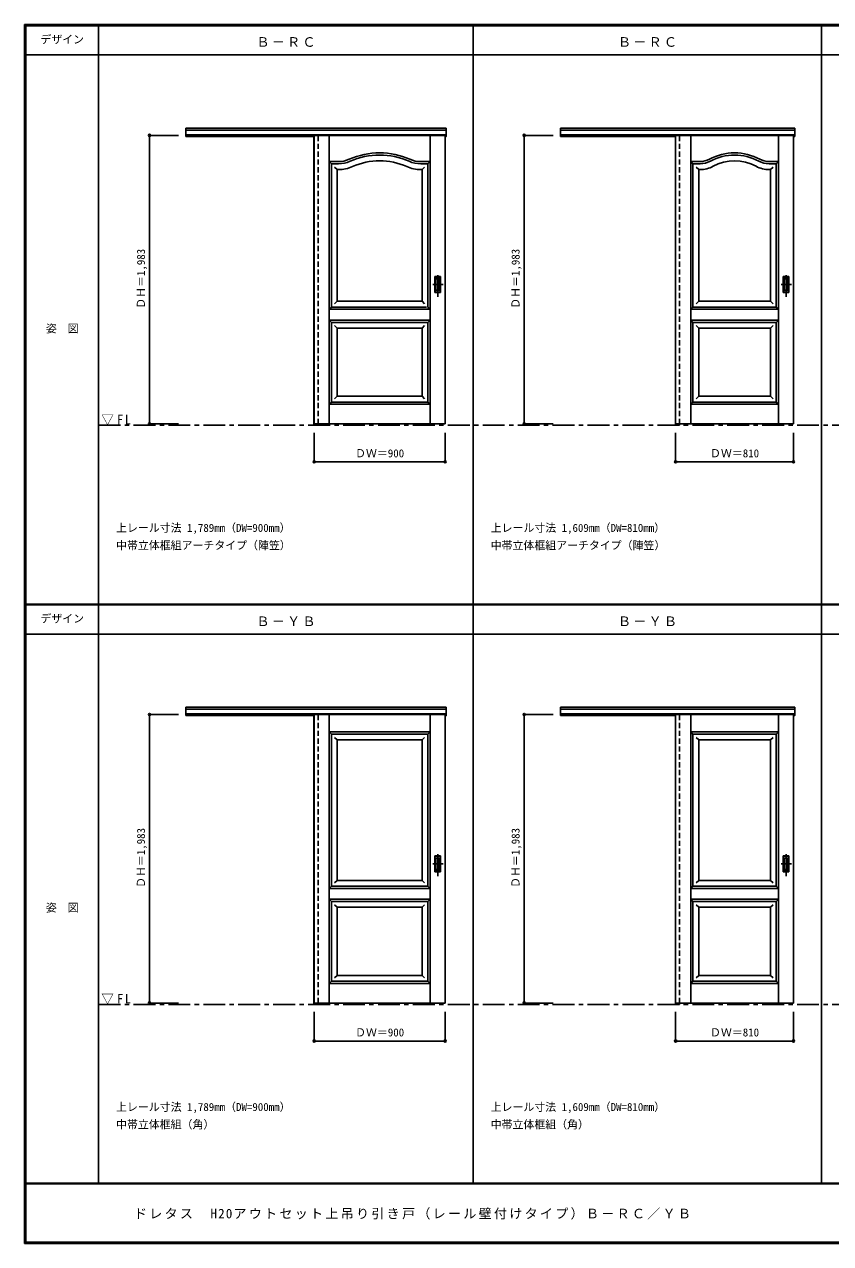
# Model space of a CAD drawing. Units: millimetres, scale not verified. Extents: x -6000 to 5700, y -4307 to 4260.
# Drawn here: x -6000 to -460, y -4205 to 4175 of the extents above; entities that cross this region are included whole.
import ezdxf
from ezdxf.enums import TextEntityAlignment as Align

# ---------------------------------------------------------------- set-up
doc = ezdxf.new("R2010")
doc.units = ezdxf.units.MM
doc.header["$LTSCALE"] = 30
doc.header["$PDMODE"] = 32
doc.header["$PDSIZE"] = 15
doc.linetypes.add('CHAIN1', pattern=[8, 5, -1, 1, -1])
doc.linetypes.add('DASHED1', pattern=[1.8, 1.2, -0.6])
for name, color, linetype in [('0-1_通り芯', 7, 'CHAIN1'), ('0-2_扉', 7, 'Continuous'), ('0-4_枠', 3, 'Continuous'), ('0-6_引手', 7, 'Continuous'), ('0-A_文字', 7, 'Continuous'), ('0-B_寸法', 7, 'Continuous'), ('F-1_枠', 6, 'Continuous'), ('F-A_文字', 7, 'Continuous')]:
    doc.layers.add(name, color=color, linetype=linetype)
doc.styles.add('ＭＳ ゴシック', font='')
doc.styles.get('ＭＳ ゴシック').set_extended_font_data('MS Gothic')

msp = doc.modelspace()

# ---------------------------------------------------------------- linework, layer by layer
at = {"layer": '0-1_通り芯'}
for p, q in [((-5490, 1420), (5690, 1420)), ((-5490, -2560.5), (5690, -2560.5))]:
    msp.add_line(p, q, dxfattribs=at)
at = {"layer": '0-2_扉'}
for p, q in [((-4009, 3412), (-4009, 1429)), ((-4009, 3412), (-3109, 3412)), ((-3905.5, 1429.62), (-3905.5, 3412)), ((-3212.5, 1429.62), (-3212.5, 3412)), ((-3109, 1429), (-3109, 3412)), ((-1525, 3412), (-1525, 1429)), ((-1525, 3412), (-715, 3412)), ((-1421.5, 1429), (-1421.5, 3412)), ((-818.5, 1429), (-818.5, 3412)), ((-715, 1429), (-715, 3412)), ((-3890.5, 3217), (-3905.5, 3232)), ((-3905.5, 3232), (-3842.55, 3232)), ((-3890.5, 2374.05), (-3890.5, 3217)), ((-3890.5, 3217), (-3842.55, 3217)), ((-3868.21, 3194.68), (-3850.54, 3177)), ((-3212.5, 3232), (-3275.45, 3232)), ((-3227.5, 3217), (-3275.45, 3217)), ((-3249.82, 3194.68), (-3267.5, 3177)), ((-3227.5, 3217), (-3212.5, 3232)), ((-3227.5, 2232), (-3227.5, 3217)), ((-1406.5, 3217), (-1421.5, 3232)), ((-1421.5, 3232), (-1357.49, 3232)), ((-1406.5, 2363.24), (-1406.5, 3217)), ((-1406.5, 3217), (-1357.49, 3217)), ((-1384.18, 3194.68), (-1366.5, 3177)), ((-818.5, 3232), (-882.51, 3232)), ((-833.5, 3217), (-882.51, 3217)), ((-855.82, 3194.68), (-873.5, 3177)), ((-833.5, 3217), (-818.5, 3232)), ((-833.5, 2232), (-833.5, 3217)), ((-3850.54, 3177), (-3842.55, 3177)), ((-3850.54, 2272), (-3850.54, 3177)), ((-3267.5, 3177), (-3275.45, 3177)), ((-3267.5, 3177), (-3267.5, 2272)), ((-1366.5, 3177), (-1366.5, 3177)), ((-1366.5, 2272), (-1366.5, 3177)), ((-1366.5, 3177), (-1357.49, 3177)), ((-882.51, 3177), (-873.5, 3177)), ((-1406.31, 3094), (-1406.5, 3094)), ((-3890.5, 2232), (-3890.5, 2374.05)), ((-1406.5, 2232), (-1406.5, 2374.05)), ((-3850.54, 2272), (-3868.21, 2254.32)), ((-3850.54, 2272), (-3850.54, 2273.43)), ((-3267.5, 2272), (-3850.54, 2272)), ((-3267.5, 2272), (-3249.82, 2254.32)), ((-1366.5, 2272), (-1384.18, 2254.32)), ((-1366.5, 2272), (-1366.5, 2273.43)), ((-873.5, 2272), (-1366.5, 2272)), ((-873.5, 2272), (-855.82, 2254.32)), ((-3905.5, 2217), (-3890.5, 2232)), ((-3212.5, 2217), (-3905.5, 2217)), ((-3890.5, 2232), (-3656.5, 2232)), ((-3237.5, 2232), (-3800.5, 2232)), ((-3227.5, 2232), (-3212.5, 2217)), ((-1421.5, 2217), (-1406.5, 2232)), ((-818.5, 2217), (-1421.5, 2217)), ((-1406.5, 2232), (-1217.5, 2232)), ((-833.5, 2232), (-1361.5, 2232)), ((-833.5, 2232), (-818.5, 2217)), ((-3905.5, 2142), (-3890.5, 2127)), ((-3905.5, 2142), (-3212.5, 2142)), ((-3890.5, 1579), (-3890.5, 2127)), ((-3890.5, 2127), (-3227.5, 2127)), ((-3850.5, 2087), (-3868.18, 2104.68)), ((-3267.5, 2087), (-3249.82, 2104.68)), ((-3227.5, 2127), (-3212.5, 2142)), ((-3227.5, 1579), (-3227.5, 2127)), ((-1421.5, 2142), (-1406.5, 2127)), ((-1421.5, 2142), (-818.5, 2142)), ((-1406.5, 1579), (-1406.5, 2127)), ((-1406.5, 2127), (-833.5, 2127)), ((-1366.46, 2087), (-1384.14, 2104.68)), ((-873.5, 2087), (-855.82, 2104.68)), ((-833.5, 2127), (-818.5, 2142)), ((-833.5, 1579), (-833.5, 2127)), ((-3850.54, 1619), (-3850.54, 2087.04)), ((-3267.5, 2087), (-3850.54, 2087)), ((-1366.5, 1619), (-1366.5, 2087)), ((-873.5, 2087), (-1366.5, 2087)), ((-873.5, 2087), (-873.5, 1619)), ((-3850.54, 1619), (-3868.21, 1601.32)), ((-3850.54, 1619), (-3850.54, 1620.43)), ((-3267.5, 1619), (-3850.54, 1619)), ((-1366.5, 1619), (-1384.18, 1601.32)), ((-1366.5, 1619), (-1366.5, 1620.43)), ((-873.5, 1619), (-1366.5, 1619)), ((-873.5, 1619), (-855.82, 1601.32)), ((-3890.5, 1579), (-3905.5, 1564)), ((-3905.5, 1564), (-3212.5, 1564)), ((-3890.5, 1579), (-3227.5, 1579)), ((-3227.5, 1579), (-3212.5, 1564)), ((-1406.5, 1579), (-1421.5, 1564)), ((-1421.5, 1564), (-818.5, 1564)), ((-1406.5, 1579), (-833.5, 1579)), ((-833.5, 1579), (-818.5, 1564)), ((-4009, 1429), (-3109, 1429)), ((-1525, 1429), (-715, 1429)), ((-4009, -568.5), (-4009, -2551.5)), ((-4009, -568.5), (-3109, -568.5)), ((-3905.5, -2550.88), (-3905.5, -568.5)), ((-3212.5, -2550.88), (-3212.5, -568.5)), ((-3109, -2551.5), (-3109, -568.5)), ((-1525, -568.5), (-1525, -2551.5)), ((-1525, -568.5), (-715, -568.5)), ((-1421.5, -2551.5), (-1421.5, -568.5)), ((-818.5, -2551.5), (-818.5, -568.5)), ((-715, -2551.5), (-715, -568.5)), ((-3905.5, -688.5), (-3890.5, -703.5)), ((-3890.5, -1606.45), (-3890.5, -703.5)), ((-3890.5, -703.5), (-3227.5, -703.5)), ((-3850.5, -743.5), (-3868.18, -725.82)), ((-3267.5, -743.5), (-3850.54, -743.5)), ((-3850.54, -1708.5), (-3850.54, -743.5)), ((-3267.5, -743.5), (-3249.82, -725.82)), ((-3267.5, -743.5), (-3267.5, -1708.5)), ((-3227.5, -1748.5), (-3227.5, -703.5)), ((-1421.5, -688.5), (-1406.5, -703.5)), ((-1406.5, -1617.26), (-1406.5, -703.5)), ((-1406.5, -703.5), (-833.5, -703.5)), ((-1366.46, -743.5), (-1384.14, -725.82)), ((-873.5, -743.5), (-1366.5, -743.5)), ((-1366.5, -1708.5), (-1366.5, -743.5)), ((-873.5, -743.5), (-855.82, -725.82)), ((-873.5, -743.5), (-873.5, -1708.5)), ((-833.5, -1748.5), (-833.5, -703.5)), ((-3890.31, -886.5), (-3890.5, -886.5)), ((-1406.31, -886.5), (-1406.5, -886.5)), ((-3890.5, -1748.5), (-3890.5, -1606.45)), ((-1406.5, -1748.5), (-1406.5, -1606.45)), ((-3905.5, -1763.5), (-3890.5, -1748.5)), ((-3890.5, -1748.5), (-3656.5, -1748.5)), ((-3850.54, -1708.5), (-3868.21, -1726.18)), ((-3267.5, -1708.5), (-3850.54, -1708.5)), ((-3227.5, -1748.5), (-3800.5, -1748.5)), ((-3267.5, -1708.5), (-3249.82, -1726.18)), ((-1421.5, -1763.5), (-1406.5, -1748.5)), ((-1406.5, -1748.5), (-1217.5, -1748.5)), ((-1366.5, -1708.5), (-1384.18, -1726.18)), ((-873.5, -1708.5), (-1366.5, -1708.5)), ((-833.5, -1748.5), (-1361.5, -1748.5)), ((-873.5, -1708.5), (-855.82, -1726.18)), ((-3905.5, -1838.5), (-3890.5, -1853.5)), ((-3905.5, -1838.5), (-3212.5, -1838.5)), ((-3227.5, -1853.5), (-3212.5, -1838.5)), ((-1421.5, -1838.5), (-1406.5, -1853.5)), ((-1421.5, -1838.5), (-818.5, -1838.5)), ((-3890.5, -1853.5), (-3227.5, -1853.5)), ((-3890.5, -2401.5), (-3890.5, -1853.5)), ((-3850.5, -1893.5), (-3868.18, -1875.82)), ((-3267.5, -1893.5), (-3850.54, -1893.5)), ((-3850.54, -2361.5), (-3850.54, -1893.5)), ((-3267.5, -1893.5), (-3249.82, -1875.82)), ((-3267.5, -1893.5), (-3267.5, -2361.5)), ((-3227.5, -2401.5), (-3227.5, -1853.5)), ((-1406.5, -2401.5), (-1406.5, -1853.5)), ((-1366.46, -1893.5), (-1384.14, -1875.82)), ((-873.5, -1893.5), (-1366.5, -1893.5)), ((-1366.5, -2361.5), (-1366.5, -1893.5)), ((-873.5, -1893.5), (-855.82, -1875.82)), ((-873.5, -1893.5), (-873.5, -2361.5)), ((-833.5, -2401.5), (-833.5, -1853.5)), ((-3890.5, -2401.5), (-3905.5, -2416.5)), ((-3905.5, -2416.5), (-3212.5, -2416.5)), ((-3850.54, -2361.5), (-3868.21, -2379.18)), ((-3850.54, -2361.5), (-3850.54, -2360.07)), ((-3267.5, -2361.5), (-3850.54, -2361.5)), ((-3267.5, -2361.5), (-3249.82, -2379.18)), ((-1406.5, -2401.5), (-1421.5, -2416.5)), ((-1421.5, -2416.5), (-818.5, -2416.5)), ((-1366.5, -2361.5), (-1384.18, -2379.18)), ((-1366.5, -2361.5), (-1366.5, -2360.07)), ((-873.5, -2361.5), (-1366.5, -2361.5)), ((-873.5, -2361.5), (-855.82, -2379.18)), ((-4009, -2551.5), (-3109, -2551.5)), ((-1525, -2551.5), (-715, -2551.5))]:
    msp.add_line(p, q, dxfattribs=at)
for points in [[(-873.5, 3177), (-873.5, 3177), (-873.5, 2272)], [(-3267.5, 2087), (-3267.5, 1619), (-3249.82, 1601.32)], [(-3905.5, -688.5), (-3212.5, -688.5), (-3227.5, -703.5)], [(-1421.5, -688.5), (-818.5, -688.5), (-833.5, -703.5)], [(-3227.5, -1748.5), (-3212.5, -1763.5), (-3905.5, -1763.5)], [(-833.5, -1748.5), (-818.5, -1763.5), (-1421.5, -1763.5)], [(-1406.5, -1853.5), (-833.5, -1853.5), (-818.5, -1838.5)], [(-3890.5, -2401.5), (-3227.5, -2401.5), (-3212.5, -2416.5)], [(-1406.5, -2401.5), (-833.5, -2401.5), (-818.5, -2416.5)]]:
    msp.add_lwpolyline(points, dxfattribs=at)
for centre, radius, start, end in [((-3559, 2777), 515, 66.10444, 113.89556), ((-3559, 2777), 500, 66.10444, 113.89556), ((-1120, 2927), 365, 61.6423, 118.3577), ((-1120, 2927), 350, 61.6423, 118.3577), ((-3842.55, 3417), 185, 270, 293.89556), ((-3842.55, 3417), 200, 270, 293.89556), ((-3842.55, 3417), 240, 270, 293.89556), ((-3559, 2777), 460, 66.10444, 113.89556), ((-3275.45, 3417), 240, 246.10444, 270), ((-3275.45, 3417), 200, 246.10444, 270), ((-3275.45, 3417), 185, 246.10444, 270), ((-1357.49, 3367), 135, 270, 298.3577), ((-1357.49, 3367), 150, 270, 298.3577), ((-1357.49, 3367), 190, 270, 298.3577), ((-1120, 2927), 310, 61.6423, 118.3577), ((-882.51, 3367), 190, 241.6423, 270), ((-882.51, 3367), 150, 241.6423, 270), ((-882.51, 3367), 135, 241.6423, 270)]:
    msp.add_arc(centre, radius, start, end, dxfattribs=at)
at = {"layer": '0-4_枠'}
for p, q in [((-4890, 3462), (-3101, 3462)), ((-4890, 3405), (-4890, 3462)), ((-4890, 3449), (-3101, 3449)), ((-2316, 3462), (-707, 3462)), ((-2316, 3405), (-2316, 3462)), ((-2316, 3449), (-707, 3449)), ((-4890, 3417), (-3101, 3417)), ((-4890, 3405), (-4009, 3405)), ((-4010, 3417), (-4010, 1420)), ((-3982, 3412), (-3982, 3417)), ((-2316, 3417), (-707, 3417)), ((-2316, 3405), (-1525, 3405)), ((-1526, 3417), (-1526, 1420)), ((-1498, 3412), (-1498, 3417)), ((-3982, 1429), (-3982, 1420)), ((-1498, 1429), (-1498, 1420)), ((-4010, 1420), (-3982, 1420)), ((-1526, 1420), (-1498, 1420)), ((-4890, -518.5), (-3101, -518.5)), ((-4890, -575.5), (-4890, -518.5)), ((-4890, -531.5), (-3101, -531.5)), ((-4890, -563.5), (-3101, -563.5)), ((-4890, -575.5), (-4009, -575.5)), ((-4010, -563.5), (-4010, -2560.5)), ((-3982, -568.5), (-3982, -563.5)), ((-2316, -518.5), (-707, -518.5)), ((-2316, -575.5), (-2316, -518.5)), ((-2316, -531.5), (-707, -531.5)), ((-2316, -563.5), (-707, -563.5)), ((-2316, -575.5), (-1525, -575.5)), ((-1526, -563.5), (-1526, -2560.5)), ((-1498, -568.5), (-1498, -563.5)), ((-4010, -2560.5), (-3982, -2560.5)), ((-3982, -2551.5), (-3982, -2560.5)), ((-1526, -2560.5), (-1498, -2560.5)), ((-1498, -2551.5), (-1498, -2560.5))]:
    msp.add_line(p, q, dxfattribs=at)
at = {"layer": '0-4_枠', "color": 4, "linetype": 'DASHED1'}
for p, q in [((-3982, 1429), (-3982, 3412)), ((-1498, 1429), (-1498, 3412)), ((-3982, -2551.5), (-3982, -568.5)), ((-1498, -2551.5), (-1498, -568.5))]:
    msp.add_line(p, q, dxfattribs=at)
at = {"layer": '0-4_枠'}
for points in [[(-3109, 3405), (-3101, 3405), (-3101, 3462)], [(-715, 3405), (-707, 3405), (-707, 3462)], [(-3109, -575.5), (-3101, -575.5), (-3101, -518.5)], [(-715, -575.5), (-707, -575.5), (-707, -518.5)]]:
    msp.add_lwpolyline(points, dxfattribs=at)
at = {"layer": '0-6_引手'}
for p, q in [((-3141, 2441.5), (-3179, 2441.5)), ((-3179, 2331.5), (-3179, 2441.5)), ((-3141, 2331.5), (-3141, 2441.5)), ((-747, 2441.5), (-785, 2441.5)), ((-785, 2331.5), (-785, 2441.5)), ((-747, 2331.5), (-747, 2441.5)), ((-3147.5, 2425.5), (-3172.5, 2425.5)), ((-3172.5, 2347.5), (-3172.5, 2425.5)), ((-3147.5, 2347.5), (-3172.5, 2347.5)), ((-3147.5, 2347.5), (-3147.5, 2425.5)), ((-753.5, 2425.5), (-778.5, 2425.5)), ((-778.5, 2347.5), (-778.5, 2425.5)), ((-753.5, 2347.5), (-778.5, 2347.5)), ((-753.5, 2347.5), (-753.5, 2425.5)), ((-3141, 2331.5), (-3179, 2331.5)), ((-747, 2331.5), (-785, 2331.5)), ((-3141, -1539), (-3179, -1539)), ((-3179, -1649), (-3179, -1539)), ((-3147.5, -1555), (-3172.5, -1555)), ((-3172.5, -1633), (-3172.5, -1555)), ((-3147.5, -1633), (-3147.5, -1555)), ((-3141, -1649), (-3141, -1539)), ((-747, -1539), (-785, -1539)), ((-785, -1649), (-785, -1539)), ((-753.5, -1555), (-778.5, -1555)), ((-778.5, -1633), (-778.5, -1555)), ((-753.5, -1633), (-753.5, -1555)), ((-747, -1649), (-747, -1539)), ((-3141, -1649), (-3179, -1649)), ((-3147.5, -1633), (-3172.5, -1633)), ((-747, -1649), (-785, -1649)), ((-753.5, -1633), (-778.5, -1633))]:
    msp.add_line(p, q, dxfattribs=at)
at = {"layer": '0-6_引手', "linetype": 'DASHED1'}
for p, q in [((-3176, 2335.5), (-3176, 2437.5)), ((-782, 2335.5), (-782, 2437.5)), ((-3144, 2335.5), (-3176, 2335.5)), ((-750, 2335.5), (-782, 2335.5)), ((-3176, -1645), (-3176, -1543)), ((-782, -1645), (-782, -1543)), ((-3144, -1645), (-3176, -1645)), ((-750, -1645), (-782, -1645))]:
    msp.add_line(p, q, dxfattribs=at)
at = {"layer": '0-6_引手', "linetype": 'CHAIN1'}
for p, q in [((-3160, 2301.27), (-3160, 2472.12)), ((-766, 2301.27), (-766, 2472.12)), ((-3121.93, 2386.5), (-3194.44, 2386.5)), ((-727.93, 2386.5), (-800.44, 2386.5)), ((-3160, -1679.23), (-3160, -1508.38)), ((-766, -1679.23), (-766, -1508.38)), ((-3121.93, -1594), (-3194.44, -1594)), ((-727.93, -1594), (-800.44, -1594))]:
    msp.add_line(p, q, dxfattribs=at)
at = {"layer": '0-6_引手', "linetype": 'DASHED1'}
for points in [[(-3144, 2335.5), (-3144, 2437.5), (-3176, 2437.5)], [(-750, 2335.5), (-750, 2437.5), (-782, 2437.5)], [(-3144, -1645), (-3144, -1543), (-3176, -1543)], [(-750, -1645), (-750, -1543), (-782, -1543)]]:
    msp.add_lwpolyline(points, dxfattribs=at)
at = {"layer": '0-B_寸法', "color": 4}
for p, q in [((-5140, 3412), (-5140, 1429)), ((-5140, 3412), (-4940, 3412)), ((-2566, 3412), (-2566, 1429)), ((-2566, 3412), (-2366, 3412)), ((-5140, 1429), (-4940, 1429)), ((-2566, 1429), (-2366, 1429)), ((-4009, 1168), (-4009, 1368)), ((-3109, 1168), (-3109, 1368)), ((-1525, 1168), (-1525, 1368)), ((-715, 1168), (-715, 1368)), ((-3109, 1168), (-4009, 1168)), ((-715, 1168), (-1525, 1168)), ((-5140, -568.5), (-5140, -2551.5)), ((-5140, -568.5), (-4940, -568.5)), ((-2566, -568.5), (-2566, -2551.5)), ((-2566, -568.5), (-2366, -568.5)), ((-5140, -2551.5), (-4940, -2551.5)), ((-2566, -2551.5), (-2366, -2551.5)), ((-4009, -2812.5), (-4009, -2612.5)), ((-3109, -2812.5), (-3109, -2612.5)), ((-1525, -2812.5), (-1525, -2612.5)), ((-715, -2812.5), (-715, -2612.5)), ((-3109, -2812.5), (-4009, -2812.5)), ((-715, -2812.5), (-1525, -2812.5))]:
    msp.add_line(p, q, dxfattribs=at)
at = {"layer": '0-B_寸法'}
for p in [(-5140, 3412), (-2566, 3412), (-5140, 1429), (-2566, 1429), (-4009, 1168), (-3109, 1168), (-1525, 1168), (-715, 1168), (-5140, -568.5), (-2566, -568.5), (-5140, -2551.5), (-2566, -2551.5), (-4009, -2812.5), (-3109, -2812.5), (-1525, -2812.5), (-715, -2812.5)]:
    msp.add_point(p, dxfattribs=at)
at = {"layer": 'F-1_枠'}
for p, q in [((-6000, 4175), (5700, 4175)), ((-6000, 4175), (-6000, -4205)), ((-6000, 4170), (5700, 4170)), ((-6000, 4165), (5700, 4165)), ((-5995, 4175), (-5995, -4205)), ((-5990, 4175), (-5990, -4205)), ((-5490, 4175), (-5490, -3790)), ((-2916, -3790), (-2916, 4175)), ((-522, -3790), (-522, 4175)), ((-6000, 3965), (5700, 3965)), ((-6000, 190.5), (5700, 190.5)), ((-6000, 187.5), (5700, 187.5)), ((-6000, 184.5), (5700, 184.5)), ((-6000, -15.5), (5700, -15.5)), ((5700, -3790), (-6000, -3790)), ((5700, -3795), (-6000, -3795)), ((5700, -4195), (-6000, -4195)), ((5700, -4200), (-6000, -4200)), ((5700, -4205), (-6000, -4205))]:
    msp.add_line(p, q, dxfattribs=at)

# ---------------------------------------------------------------- texts
at = {"layer": '0-A_文字', "style": 'ＭＳ ゴシック'}
for s, p in [('上レール寸法 1,789mm（DW=900mm）', (-5370, 670.5)), ('上レール寸法 1,609mm（DW=810mm）', (-2796, 670.5)), ('中帯立体框組アーチタイプ（陣笠）', (-5370, 550.5)), ('中帯立体框組アーチタイプ（陣笠）', (-2796, 550.5)), ('上レール寸法 1,789mm（DW=900mm）', (-5370, -3310)), ('上レール寸法 1,609mm（DW=810mm）', (-2796, -3310)), ('中帯立体框組（角）', (-5370, -3430)), ('中帯立体框組（角）', (-2796, -3430))]:
    msp.add_text(s, height=54.99, dxfattribs=at).set_placement(p, align=Align.BOTTOM_LEFT)
at = {"layer": '0-A_文字', "char_height": 65.98, "attachment_point": 7, "style": 'ＭＳ ゴシック'}
for s, insert in [('\\T1.17;Ｂ－ＲＣ', (-4405.5, 4020)), ('\\T1.17;Ｂ－ＲＣ', (-1921.5, 4020)), ('\\T1.26;\\W0.95;▽FL', (-5471.25, 1420)), ('\\T1.17;Ｂ－ＹＢ', (-4405.5, 39.5)), ('\\T1.17;Ｂ－ＹＢ', (-1921.5, 39.5)), ('\\T1.26;\\W0.95;▽FL', (-5471.25, -2560.5))]:
    msp.add_mtext(s, dxfattribs=dict(at, insert=insert))
at = {"layer": '0-B_寸法', "style": 'ＭＳ ゴシック'}
for p in [(-5155, 2220.25), (-2581, 2220.25), (-5155, -1760.25), (-2581, -1760.25)]:
    msp.add_text('ＤＨ＝1,983', height=54.99, rotation=90, dxfattribs=at).set_placement(p, align=Align.BOTTOM_LEFT)
for s, p in [('ＤＷ＝900', (-3727.75, 1183)), ('ＤＷ＝810', (-1288.75, 1183)), ('ＤＷ＝900', (-3727.75, -2797.5)), ('ＤＷ＝810', (-1288.75, -2797.5))]:
    msp.add_text(s, height=54.99, dxfattribs=at).set_placement(p, align=Align.BOTTOM_LEFT)
at = {"layer": 'F-A_文字', "style": 'ＭＳ ゴシック'}
for s, p in [('デザイン', (-5890, 4027.5)), ('姿\u3000図', (-5852.5, 2040.25)), ('デザイン', (-5890, 47)), ('姿\u3000図', (-5852.5, -1940.25))]:
    msp.add_text(s, height=54.99, dxfattribs=at).set_placement(p, align=Align.BOTTOM_LEFT)
at = {"layer": 'F-A_文字', "insert": (-5247.55, -4040), "char_height": 65.98, "attachment_point": 7, "style": 'ＭＳ ゴシック'}
msp.add_mtext('\\T1.17;ドレタス\u3000H20アウトセット上吊り引き戸（レール壁付けタイプ）Ｂ－ＲＣ／ＹＢ', dxfattribs=at)

doc.saveas('drawing.dxf')
